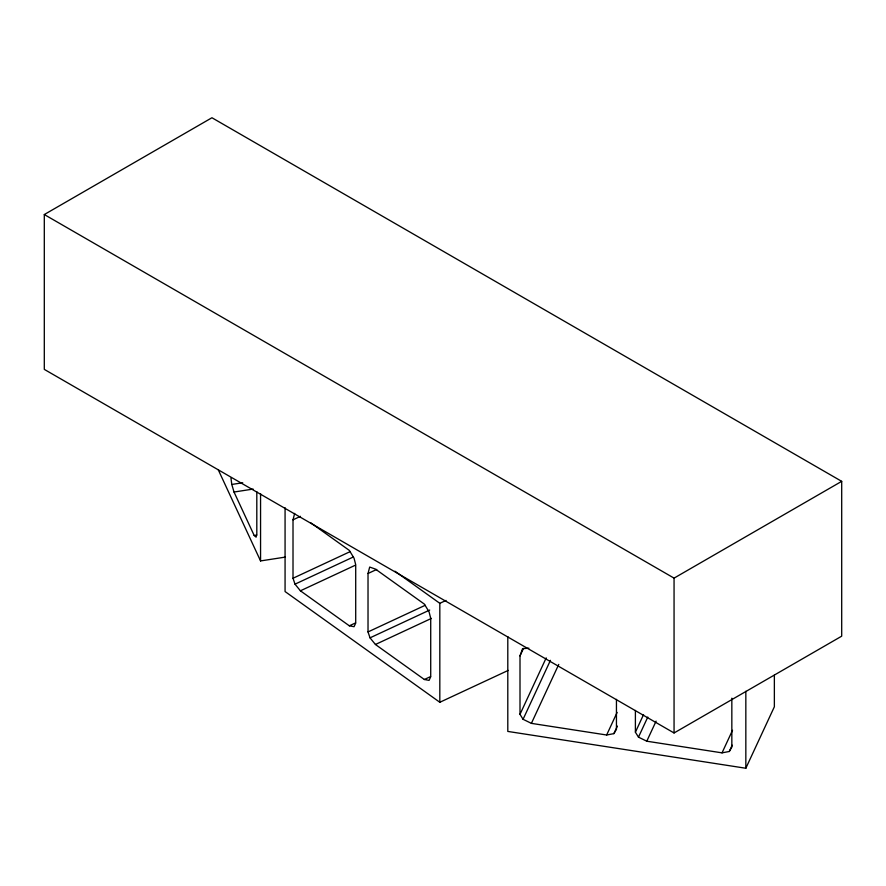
<?xml version="1.0" encoding="UTF-8"?>
<svg xmlns="http://www.w3.org/2000/svg" width="886" height="886" viewBox="0 0 886 886"><rect width="100%" height="100%" fill="white"/><g stroke="black" fill="none" stroke-linecap="round" stroke-linejoin="round"><path stroke-width="1.33" d="M310.421 522.574L349.339 550.416L354.046 558.191L355.707 564.681L355.707 623.113L354.046 626.701L349.339 625.815L300.409 590.807L295.005 584.162L293.011 578.248L293.011 519.816L294.661 513.393M368.022 573.497L369.683 567.062L375.431 569.089L424.35 604.097L429.068 611.861L430.718 618.35L430.718 676.782L429.068 680.37L424.35 679.496L375.431 644.487L370.027 637.842L368.022 631.928L368.022 573.497L376.727 569.443M616.446 699.364L616.446 729.256L613.887 733.63L606.644 735.003L531.39 723.364L523.072 719.299L520.004 714.337L520.004 655.906L522.552 648.685L528.864 648.164M520.004 655.906L523.493 648.375M520.004 714.337L546.197 657.877M523.072 719.299L550.439 660.336M531.39 723.364L558.756 664.4M606.644 735.003L617.121 712.422M613.887 733.63L617.387 726.11M731.836 698.19L731.836 747.108L729.289 751.483L722.035 752.856L646.78 741.205L638.474 737.141L635.395 732.19L643.546 714.625M638.474 737.141L647.788 717.073M646.78 741.205L656.094 721.138M722.035 752.856L732.523 730.274M729.289 751.483L732.19 745.215M507.8 636.591L507.8 731.426L745.835 768.251L774.364 706.773L774.364 675.165M44.3 214.545L211.942 117.749L841.7 481.342L841.7 636.17L674.058 732.966L44.3 369.384L44.3 214.545L674.058 578.126L841.7 481.342M293.011 519.816L300.465 516.339M293.011 578.248L350.203 551.601M295.005 584.162L353.436 556.94M300.409 590.807L355.109 565.323M349.339 625.815L355.552 622.924M368.022 631.928L425.214 605.282M394.968 571.226L439.821 603.322L446.035 600.42M370.027 637.842L429.699 610.044M375.431 644.487L431.371 618.428M424.35 679.496L430.574 676.594M285.07 507.711L285.07 591.549L439.821 702.277L508.199 670.414M230.969 478.185L231.789 484.454L242.709 482.759M231.789 484.454L234.015 492.029L253.13 489.072M234.015 492.029L254.182 535.476L256.918 535.055M218.233 469.724L260.562 560.927L285.126 557.128M254.182 535.476L256.12 537.171L256.807 533.87L256.807 491.741M745.835 691.279L745.835 768.251M674.058 578.126L674.058 732.966M635.395 710.439L635.395 732.19M439.821 603.322L439.821 702.277M260.562 493.58L260.562 560.927"/></g></svg>
